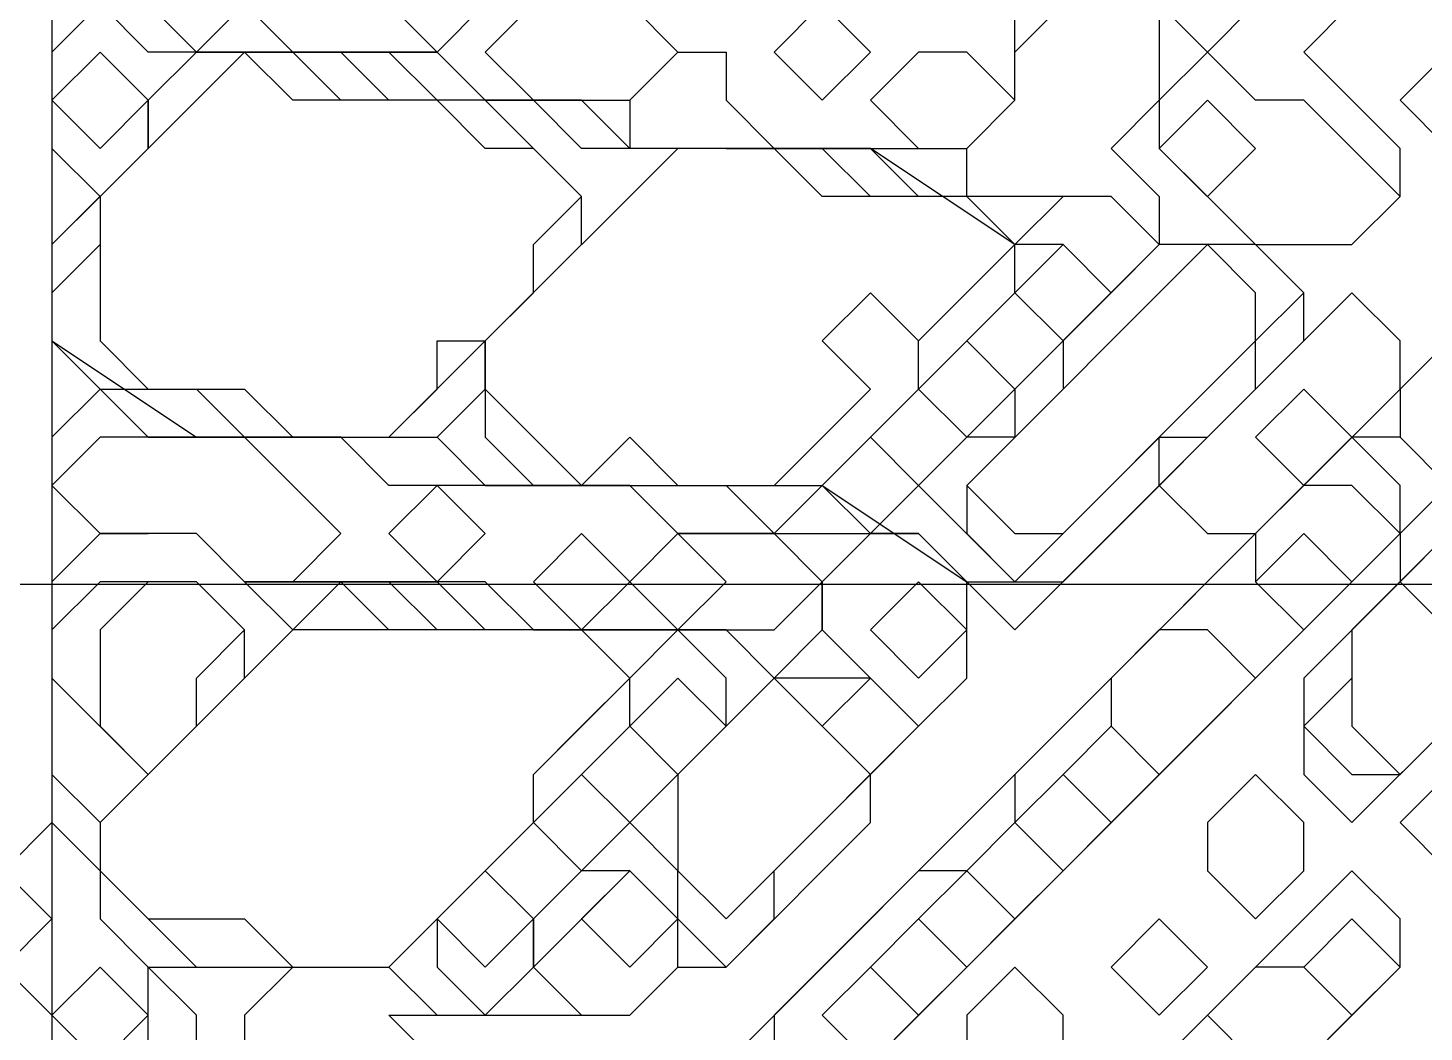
# Model space of a CAD drawing. Extents: x 46 to 224, y 52 to 151.
# Drawn here: x 179.87 to 197.14, y 94.46 to 106.87 of the extents above; entities that cross this region are included whole.
import ezdxf

# ---------------------------------------------------------------- set-up
doc = ezdxf.new("R2010")
doc.units = 0
doc.layers.add('OUTLINE', color=1, linetype='CONTINUOUS')

msp = doc.modelspace()

# ---------------------------------------------------------------- linework, layer by layer
for p, q in [((180.1722, 117.8849), (180.1722, 97.0516)), ((181.9579, 106.5754), (183.1484, 107.7659)), ((183.7437, 107.7659), (184.9341, 106.5754)), ((183.7437, 107.7659), (184.9341, 106.5754)), ((192.077, 105.9802), (192.077, 107.7659)), ((180.7675, 107.1707), (180.1722, 106.5754)), ((180.7675, 107.1707), (180.1722, 106.5754)), ((180.7675, 107.1707), (180.1722, 106.5754)), ((180.7675, 107.1707), (180.1722, 106.5754)), ((181.3627, 106.5754), (180.7675, 107.1707)), ((181.3627, 107.1707), (181.9579, 106.5754)), ((181.9579, 106.5754), (181.3627, 107.1707)), ((181.9579, 106.5754), (181.3627, 107.1707)), ((181.9579, 106.5754), (181.3627, 107.1707)), ((182.5532, 107.1707), (183.1484, 106.5754)), ((184.9341, 106.5754), (185.5294, 107.1707)), ((184.9341, 106.5754), (185.5294, 107.1707)), ((186.1246, 107.1707), (185.5294, 106.5754)), ((186.1246, 107.1707), (185.5294, 106.5754)), ((187.9103, 106.5754), (187.3151, 107.1707)), ((187.9103, 106.5754), (187.3151, 107.1707)), ((189.696, 107.1707), (189.1008, 106.5754)), ((189.696, 107.1707), (189.1008, 106.5754)), ((190.2913, 106.5754), (189.696, 107.1707)), ((190.2913, 106.5754), (189.696, 107.1707)), ((192.077, 106.5754), (192.6722, 107.1707)), ((193.8627, 107.1707), (193.8627, 105.9802)), ((193.8627, 107.1707), (194.4579, 106.5754)), ((194.4579, 106.5754), (195.0532, 107.1707)), ((195.6484, 106.5754), (196.2437, 107.1707)), ((180.1722, 106.5754), (180.1722, 105.3849)), ((180.1722, 106.5754), (180.1722, 105.3849)), ((180.1722, 106.5754), (180.1722, 105.3849)), ((180.7675, 106.5754), (180.1722, 105.9802)), ((180.7675, 106.5754), (180.1722, 105.9802)), ((180.7675, 106.5754), (180.1722, 105.9802)), ((180.1722, 106.5754), (180.1722, 105.3849)), ((181.3627, 105.9802), (180.7675, 106.5754)), ((181.3627, 105.9802), (180.7675, 106.5754)), ((181.3627, 105.9802), (180.7675, 106.5754)), ((182.5532, 106.5754), (180.7675, 104.7897)), ((181.9579, 106.5754), (181.3627, 106.5754)), ((181.9579, 106.5754), (181.3627, 105.9802)), ((181.9579, 106.5754), (181.3627, 105.9802)), ((184.3389, 106.5754), (181.9579, 106.5754)), ((181.9579, 106.5754), (183.7437, 106.5754)), ((182.5532, 106.5754), (181.9579, 106.5754)), ((184.9341, 106.5754), (181.9579, 106.5754)), ((182.5532, 106.5754), (181.9579, 106.5754)), ((183.7437, 106.5754), (181.9579, 106.5754)), ((183.1484, 106.5754), (181.9579, 106.5754)), ((182.5532, 106.5754), (181.9579, 106.5754)), ((183.7437, 106.5754), (182.5532, 106.5754)), ((184.3389, 106.5754), (182.5532, 106.5754)), ((183.1484, 105.9802), (182.5532, 106.5754)), ((184.3389, 106.5754), (182.5532, 106.5754)), ((183.1484, 106.5754), (184.9341, 106.5754)), ((183.7437, 105.9802), (183.1484, 106.5754)), ((184.3389, 105.9802), (183.7437, 106.5754)), ((184.9341, 105.9802), (184.3389, 106.5754)), ((184.9341, 105.9802), (184.3389, 106.5754)), ((184.9341, 105.9802), (184.3389, 106.5754)), ((184.9341, 106.5754), (185.5294, 105.9802)), ((185.5294, 105.9802), (184.9341, 106.5754)), ((185.5294, 106.5754), (186.1246, 105.9802)), ((185.5294, 106.5754), (186.1246, 105.9802)), ((187.3151, 105.9802), (187.9103, 106.5754)), ((187.3151, 105.9802), (187.9103, 106.5754)), ((187.3151, 105.9802), (187.9103, 106.5754)), ((187.9103, 106.5754), (188.5056, 106.5754)), ((188.5056, 106.5754), (188.5056, 105.9802)), ((189.1008, 106.5754), (189.696, 105.9802)), ((189.1008, 106.5754), (189.696, 105.9802)), ((189.696, 105.9802), (190.2913, 106.5754)), ((189.696, 105.9802), (190.2913, 106.5754)), ((190.8865, 106.5754), (190.2913, 105.9802)), ((190.8865, 106.5754), (190.2913, 105.9802)), ((191.4818, 106.5754), (190.8865, 106.5754)), ((191.4818, 106.5754), (190.8865, 106.5754)), ((192.077, 105.9802), (191.4818, 106.5754)), ((192.077, 105.9802), (191.4818, 106.5754)), ((192.077, 105.9802), (192.077, 106.5754)), ((194.4579, 106.5754), (193.8627, 105.9802)), ((195.0532, 105.9802), (194.4579, 106.5754)), ((196.8389, 105.3849), (195.6484, 106.5754)), ((197.4341, 106.5754), (196.8389, 105.9802)), ((180.1722, 105.9802), (180.1722, 105.3849)), ((180.1722, 105.9802), (180.7675, 105.3849)), ((180.1722, 105.9802), (180.7675, 105.3849)), ((180.7675, 105.3849), (181.3627, 105.9802)), ((180.7675, 105.3849), (181.3627, 105.9802)), ((181.3627, 105.3849), (181.3627, 105.9802)), ((181.3627, 105.9802), (181.3627, 105.3849)), ((181.3627, 105.9802), (181.3627, 105.3849)), ((183.7437, 105.9802), (183.1484, 105.9802)), ((184.3389, 105.9802), (183.7437, 105.9802)), ((184.9341, 105.9802), (183.7437, 105.9802)), ((184.9341, 105.9802), (184.3389, 105.9802)), ((185.5294, 105.9802), (184.3389, 105.9802)), ((186.7198, 105.9802), (184.9341, 105.9802)), ((186.7198, 105.9802), (184.9341, 105.9802)), ((186.1246, 105.9802), (184.9341, 105.9802)), ((185.5294, 105.3849), (184.9341, 105.9802)), ((186.7198, 105.9802), (184.9341, 105.9802)), ((185.5294, 105.9802), (187.3151, 105.9802)), ((186.1246, 105.9802), (185.5294, 105.9802)), ((185.5294, 105.9802), (187.3151, 105.9802)), ((186.7198, 105.9802), (185.5294, 105.9802)), ((186.7198, 104.7897), (185.5294, 105.9802)), ((186.7198, 105.9802), (186.1246, 105.9802)), ((186.1246, 105.9802), (187.3151, 105.9802)), ((186.7198, 105.3849), (186.1246, 105.9802)), ((186.1246, 105.9802), (187.3151, 105.9802)), ((187.3151, 105.3849), (186.7198, 105.9802)), ((187.3151, 105.3849), (186.7198, 105.9802)), ((187.3151, 105.3849), (186.7198, 105.9802)), ((187.3151, 105.3849), (186.7198, 105.9802)), ((187.3151, 105.3849), (186.7198, 105.9802)), ((187.3151, 105.9802), (187.3151, 105.3849)), ((188.5056, 105.9802), (189.1008, 105.3849)), ((190.2913, 105.9802), (190.8865, 105.3849)), ((190.2913, 105.9802), (190.8865, 105.3849)), ((191.4818, 105.3849), (192.077, 105.9802)), ((191.4818, 105.3849), (192.077, 105.9802)), ((191.4818, 105.3849), (192.077, 105.9802)), ((191.4818, 105.3849), (192.077, 105.9802)), ((193.8627, 105.9802), (193.2675, 105.3849)), ((193.8627, 105.9802), (193.8627, 105.3849)), ((194.4579, 105.9802), (193.8627, 105.3849)), ((194.4579, 105.9802), (193.8627, 105.3849)), ((195.0532, 105.3849), (194.4579, 105.9802)), ((195.0532, 105.3849), (194.4579, 105.9802)), ((195.6484, 105.9802), (195.0532, 105.9802)), ((196.8389, 104.7897), (195.6484, 105.9802)), ((196.8389, 105.9802), (197.4341, 105.3849)), ((180.1722, 105.3849), (180.7675, 104.7897)), ((181.3627, 105.3849), (180.1722, 104.1945)), ((180.1722, 105.3849), (180.7675, 104.7897)), ((180.1722, 105.3849), (180.7675, 104.7897)), ((180.1722, 105.3849), (180.7675, 104.7897)), ((181.3627, 105.3849), (180.1722, 104.1945)), ((180.1722, 105.3849), (180.7675, 104.7897)), ((180.7675, 104.7897), (181.3627, 105.3849)), ((180.7675, 104.7897), (181.3627, 105.3849)), ((181.3627, 105.3849), (180.7675, 104.7897)), ((187.9103, 105.3849), (185.5294, 103.004)), ((186.1246, 105.3849), (185.5294, 105.3849)), ((187.9103, 105.3849), (185.5294, 103.004)), ((186.7198, 104.7897), (186.1246, 105.3849)), ((190.2913, 105.3849), (186.7198, 105.3849)), ((190.2913, 105.3849), (187.3151, 105.3849)), ((187.9103, 105.3849), (187.3151, 105.3849)), ((190.2913, 105.3849), (187.3151, 105.3849)), ((190.2913, 105.3849), (187.3151, 105.3849)), ((190.2913, 105.3849), (187.9103, 105.3849)), ((189.696, 105.3849), (187.9103, 105.3849)), ((189.1008, 105.3849), (187.9103, 105.3849)), ((188.5056, 105.3849), (189.696, 105.3849)), ((189.1008, 105.3849), (188.5056, 105.3849)), ((189.696, 105.3849), (189.1008, 105.3849)), ((189.1008, 105.3849), (191.4818, 105.3849)), ((189.696, 104.7897), (189.1008, 105.3849)), ((190.2913, 104.7897), (189.696, 105.3849)), ((192.077, 104.1945), (190.2913, 105.3849)), ((190.8865, 104.7897), (190.2913, 105.3849)), ((190.8865, 104.7897), (190.2913, 105.3849)), ((190.8865, 104.7897), (190.2913, 105.3849)), ((190.8865, 104.7897), (190.2913, 105.3849)), ((190.8865, 105.3849), (191.4818, 105.3849)), ((190.8865, 105.3849), (191.4818, 105.3849)), ((191.4818, 104.7897), (191.4818, 105.3849)), ((193.2675, 105.3849), (193.8627, 104.7897)), ((193.8627, 105.3849), (195.0532, 104.1945)), ((193.8627, 105.3849), (194.4579, 104.7897)), ((193.8627, 105.3849), (194.4579, 104.7897)), ((194.4579, 104.7897), (195.0532, 105.3849)), ((194.4579, 104.7897), (195.0532, 105.3849)), ((196.8389, 104.7897), (196.8389, 105.3849)), ((180.7675, 104.7897), (180.1722, 104.1945)), ((180.7675, 104.7897), (180.1722, 104.1945)), ((180.7675, 104.7897), (180.1722, 104.1945)), ((180.7675, 104.7897), (180.7675, 104.1945)), ((180.7675, 104.7897), (180.7675, 103.004)), ((186.1246, 104.1945), (186.7198, 104.7897)), ((186.7198, 104.1945), (186.7198, 104.7897)), ((190.2913, 104.7897), (189.696, 104.7897)), ((190.8865, 104.7897), (190.2913, 104.7897)), ((191.4818, 104.7897), (190.2913, 104.7897)), ((193.2675, 104.7897), (190.8865, 104.7897)), ((191.4818, 104.7897), (190.8865, 104.7897)), ((191.4818, 104.7897), (190.8865, 104.7897)), ((191.4818, 104.7897), (190.8865, 104.7897)), ((191.4818, 104.7897), (190.8865, 104.7897)), ((193.2675, 104.7897), (191.4818, 104.7897)), ((192.077, 104.1945), (191.4818, 104.7897)), ((192.077, 104.1945), (191.4818, 104.7897)), ((192.077, 104.1945), (191.4818, 104.7897)), ((192.077, 104.1945), (191.4818, 104.7897)), ((192.077, 104.1945), (191.4818, 104.7897)), ((192.6722, 104.7897), (192.077, 104.1945)), ((192.6722, 104.7897), (192.077, 104.1945)), ((193.2675, 104.7897), (192.6722, 104.7897)), ((193.2675, 104.7897), (192.6722, 104.7897)), ((193.8627, 104.1945), (193.2675, 104.7897)), ((193.8627, 104.1945), (193.2675, 104.7897)), ((193.8627, 104.1945), (193.2675, 104.7897)), ((193.8627, 104.1945), (193.2675, 104.7897)), ((193.8627, 104.7897), (193.8627, 104.1945)), ((196.2437, 104.1945), (196.8389, 104.7897)), ((196.2437, 104.1945), (196.8389, 104.7897)), ((180.1722, 104.1945), (180.1722, 103.004)), ((180.1722, 104.1945), (180.1722, 103.004)), ((180.1722, 104.1945), (180.1722, 103.004)), ((180.1722, 104.1945), (180.1722, 103.004)), ((180.7675, 104.1945), (180.1722, 103.5992)), ((180.1722, 104.1945), (180.1722, 103.004)), ((184.3389, 101.8135), (186.7198, 104.1945)), ((185.5294, 103.004), (186.7198, 104.1945)), ((186.7198, 104.1945), (185.5294, 103.004)), ((185.5294, 103.004), (186.7198, 104.1945)), ((186.7198, 104.1945), (185.5294, 103.004)), ((186.1246, 103.5992), (186.1246, 104.1945)), ((190.8865, 103.004), (192.077, 104.1945)), ((190.8865, 103.004), (192.077, 104.1945)), ((193.8627, 104.1945), (191.4818, 101.8135)), ((194.4579, 104.1945), (191.4818, 101.2183)), ((192.6722, 104.1945), (192.077, 104.1945)), ((193.8627, 104.1945), (192.077, 102.4088)), ((192.077, 102.4088), (193.8627, 104.1945)), ((192.077, 103.5992), (192.077, 104.1945)), ((192.6722, 104.1945), (192.077, 103.5992)), ((193.8627, 104.1945), (192.077, 102.4088)), ((192.6722, 104.1945), (192.077, 103.5992)), ((192.6722, 104.1945), (192.077, 103.5992)), ((193.8627, 104.1945), (192.077, 102.4088)), ((192.077, 102.4088), (193.8627, 104.1945)), ((193.2675, 103.5992), (192.6722, 104.1945)), ((193.2675, 103.5992), (192.6722, 104.1945)), ((193.2675, 103.5992), (192.6722, 104.1945)), ((193.8627, 104.1945), (192.6722, 103.004)), ((193.2675, 103.5992), (192.6722, 104.1945)), ((193.8627, 104.1945), (193.2675, 103.5992)), ((193.2675, 103.5992), (193.8627, 104.1945)), ((195.0532, 104.1945), (193.8627, 104.1945)), ((195.0532, 104.1945), (193.8627, 104.1945)), ((195.0532, 104.1945), (193.8627, 104.1945)), ((195.0532, 104.1945), (193.8627, 104.1945)), ((195.0532, 104.1945), (193.8627, 104.1945)), ((195.0532, 104.1945), (193.8627, 104.1945)), ((195.0532, 103.5992), (194.4579, 104.1945)), ((195.6484, 103.5992), (195.0532, 104.1945)), ((195.6484, 103.5992), (195.0532, 104.1945)), ((195.0532, 104.1945), (196.2437, 104.1945)), ((195.0532, 104.1945), (196.2437, 104.1945)), ((195.6484, 103.5992), (195.0532, 104.1945)), ((195.6484, 103.5992), (195.0532, 104.1945)), ((195.6484, 103.5992), (195.0532, 104.1945)), ((195.6484, 103.5992), (195.0532, 104.1945)), ((195.6484, 103.5992), (195.0532, 104.1945)), ((180.1722, 103.5992), (180.1722, 103.004)), ((185.5294, 103.004), (186.1246, 103.5992)), ((189.1008, 100.623), (192.077, 103.5992)), ((189.696, 103.004), (190.2913, 103.5992)), ((190.2913, 103.5992), (190.8865, 103.004)), ((192.077, 102.4088), (193.2675, 103.5992)), ((192.077, 103.5992), (192.6722, 103.004)), ((192.077, 103.5992), (192.6722, 103.004)), ((192.077, 103.5992), (192.6722, 103.004)), ((192.6722, 103.004), (193.2675, 103.5992)), ((192.6722, 103.004), (193.2675, 103.5992)), ((192.6722, 103.004), (193.2675, 103.5992)), ((196.2437, 103.5992), (193.8627, 101.2183)), ((195.0532, 103.004), (195.6484, 103.5992)), ((195.0532, 103.004), (195.6484, 103.5992)), ((195.0532, 103.004), (195.6484, 103.5992)), ((195.0532, 103.004), (195.0532, 103.5992)), ((195.6484, 103.004), (195.6484, 103.5992)), ((195.6484, 103.004), (195.6484, 103.5992)), ((195.6484, 103.004), (195.6484, 103.5992)), ((195.6484, 103.004), (195.6484, 103.5992)), ((196.8389, 103.004), (196.2437, 103.5992)), ((198.0294, 103.5992), (196.8389, 102.4088)), ((180.1722, 103.004), (181.9579, 101.8135)), ((180.1722, 103.004), (181.3627, 101.8135)), ((180.1722, 103.004), (181.3627, 101.8135)), ((180.1722, 103.004), (180.7675, 102.4088)), ((180.1722, 103.004), (180.7675, 102.4088)), ((180.1722, 103.004), (181.3627, 101.8135)), ((180.7675, 103.004), (181.3627, 102.4088)), ((184.9341, 102.4088), (184.9341, 103.004)), ((184.9341, 103.004), (185.5294, 103.004)), ((185.5294, 102.4088), (185.5294, 103.004)), ((185.5294, 103.004), (185.5294, 101.8135)), ((185.5294, 102.4088), (185.5294, 103.004)), ((185.5294, 103.004), (185.5294, 101.8135)), ((185.5294, 103.004), (185.5294, 101.8135)), ((185.5294, 103.004), (185.5294, 102.4088)), ((189.1008, 100.623), (191.4818, 103.004)), ((190.2913, 102.4088), (189.696, 103.004)), ((190.8865, 102.4088), (190.8865, 103.004)), ((191.4818, 103.004), (190.8865, 102.4088)), ((191.4818, 103.004), (190.8865, 102.4088)), ((191.4818, 103.004), (192.077, 102.4088)), ((192.077, 102.4088), (191.4818, 103.004)), ((192.077, 102.4088), (191.4818, 103.004)), ((192.077, 99.4326), (195.6484, 103.004)), ((192.077, 100.0278), (195.0532, 103.004)), ((192.6722, 100.0278), (195.6484, 103.004)), ((192.6722, 100.0278), (195.6484, 103.004)), ((192.6722, 103.004), (192.6722, 102.4088)), ((192.6722, 100.623), (195.0532, 103.004)), ((192.6722, 100.0278), (195.6484, 103.004)), ((195.0532, 102.4088), (195.0532, 103.004)), ((195.0532, 102.4088), (195.0532, 103.004)), ((196.8389, 102.4088), (196.8389, 103.004)), ((180.7675, 102.4088), (180.1722, 101.8135)), ((181.3627, 101.8135), (180.7675, 102.4088)), ((180.7675, 102.4088), (181.9579, 102.4088)), ((180.7675, 102.4088), (182.5532, 102.4088)), ((181.3627, 102.4088), (182.5532, 102.4088)), ((181.9579, 102.4088), (182.5532, 101.8135)), ((182.5532, 102.4088), (183.1484, 101.8135)), ((182.5532, 102.4088), (183.1484, 101.8135)), ((184.3389, 101.8135), (184.9341, 102.4088)), ((184.9341, 101.8135), (185.5294, 102.4088)), ((184.9341, 101.8135), (185.5294, 102.4088)), ((185.5294, 102.4088), (184.9341, 101.8135)), ((184.9341, 101.8135), (185.5294, 102.4088)), ((184.9341, 101.8135), (185.5294, 102.4088)), ((184.9341, 101.8135), (185.5294, 102.4088)), ((185.5294, 102.4088), (185.5294, 101.8135)), ((185.5294, 102.4088), (186.7198, 101.2183)), ((185.5294, 102.4088), (185.5294, 101.8135)), ((189.1008, 101.2183), (190.2913, 102.4088)), ((190.8865, 102.4088), (189.696, 101.2183)), ((189.696, 101.2183), (190.8865, 102.4088)), ((191.4818, 101.8135), (190.8865, 102.4088)), ((190.8865, 102.4088), (191.4818, 101.8135)), ((190.8865, 102.4088), (191.4818, 101.8135)), ((192.6722, 102.4088), (191.4818, 101.2183)), ((191.4818, 101.8135), (192.077, 102.4088)), ((191.4818, 101.8135), (192.077, 102.4088)), ((192.077, 102.4088), (192.077, 101.8135)), ((192.6722, 100.0278), (195.0532, 102.4088)), ((194.4579, 101.8135), (195.0532, 102.4088)), ((195.0532, 100.623), (196.8389, 102.4088)), ((195.6484, 102.4088), (195.0532, 101.8135)), ((195.6484, 102.4088), (195.0532, 101.8135)), ((195.6484, 102.4088), (195.0532, 101.8135)), ((196.2437, 101.8135), (195.6484, 102.4088)), ((196.2437, 101.8135), (195.6484, 102.4088)), ((196.2437, 101.8135), (195.6484, 102.4088)), ((196.8389, 102.4088), (196.8389, 101.8135)), ((180.1722, 101.8135), (180.1722, 101.2183)), ((180.7675, 101.8135), (180.1722, 101.2183)), ((180.7675, 101.8135), (180.1722, 101.2183)), ((182.5532, 101.8135), (180.7675, 101.8135)), ((182.5532, 101.8135), (180.7675, 101.8135)), ((181.3627, 101.8135), (184.9341, 101.8135)), ((183.7437, 101.8135), (181.3627, 101.8135)), ((181.3627, 101.8135), (184.9341, 101.8135)), ((181.3627, 101.8135), (184.9341, 101.8135)), ((181.9579, 101.8135), (184.9341, 101.8135)), ((181.9579, 101.8135), (183.7437, 101.8135)), ((182.5532, 101.8135), (181.9579, 101.8135)), ((183.7437, 101.8135), (182.5532, 101.8135)), ((183.1484, 101.2183), (182.5532, 101.8135)), ((182.5532, 101.8135), (184.9341, 101.8135)), ((183.1484, 101.2183), (182.5532, 101.8135)), ((183.1484, 101.8135), (184.3389, 101.8135)), ((183.1484, 101.8135), (184.3389, 101.8135)), ((184.3389, 101.2183), (183.7437, 101.8135)), ((184.9341, 101.8135), (185.5294, 101.2183)), ((185.5294, 101.8135), (186.1246, 101.2183)), ((185.5294, 101.8135), (186.1246, 101.2183)), ((185.5294, 101.8135), (186.1246, 101.2183)), ((185.5294, 101.8135), (186.1246, 101.2183)), ((185.5294, 101.8135), (186.1246, 101.2183)), ((186.7198, 101.2183), (187.3151, 101.8135)), ((186.7198, 101.2183), (187.3151, 101.8135)), ((196.2437, 101.8135), (187.3151, 92.8849)), ((196.2437, 101.8135), (187.3151, 92.8849)), ((196.2437, 101.8135), (187.3151, 92.8849)), ((187.3151, 101.8135), (187.9103, 101.2183)), ((187.3151, 101.8135), (187.9103, 101.2183)), ((196.2437, 101.8135), (187.3151, 92.8849)), ((189.1008, 100.623), (190.2913, 101.8135)), ((189.1008, 100.623), (190.2913, 101.8135)), ((190.2913, 101.8135), (189.696, 101.2183)), ((190.2913, 101.8135), (189.696, 101.2183)), ((190.2913, 101.8135), (189.696, 101.2183)), ((190.2913, 101.8135), (189.696, 101.2183)), ((190.8865, 101.2183), (190.2913, 101.8135)), ((190.8865, 101.2183), (190.2913, 101.8135)), ((191.4818, 101.8135), (190.8865, 101.2183)), ((192.077, 101.8135), (191.4818, 101.8135)), ((196.2437, 101.8135), (192.077, 97.6468)), ((193.8627, 101.2183), (193.8627, 101.8135)), ((193.8627, 101.8135), (194.4579, 101.8135)), ((195.0532, 101.8135), (195.6484, 101.2183)), ((195.0532, 101.8135), (195.6484, 101.2183)), ((195.0532, 101.8135), (195.6484, 101.2183)), ((195.6484, 101.2183), (196.2437, 101.8135)), ((195.6484, 101.2183), (196.2437, 101.8135)), ((195.6484, 101.2183), (196.2437, 101.8135)), ((196.8389, 101.2183), (196.2437, 101.8135)), ((196.8389, 101.8135), (196.2437, 101.8135)), ((196.8389, 101.2183), (196.2437, 101.8135)), ((196.8389, 101.2183), (196.2437, 101.8135)), ((196.8389, 101.2183), (196.2437, 101.8135)), ((196.8389, 101.8135), (197.4341, 101.2183)), ((197.4341, 101.2183), (196.8389, 101.8135)), ((180.1722, 101.2183), (180.7675, 100.623)), ((180.1722, 101.2183), (180.7675, 100.623)), ((180.1722, 101.2183), (180.7675, 100.623)), ((183.7437, 100.623), (183.1484, 101.2183)), ((183.7437, 100.623), (183.1484, 101.2183)), ((184.9341, 101.2183), (184.3389, 101.2183)), ((184.9341, 101.2183), (184.3389, 100.623)), ((184.9341, 101.2183), (184.3389, 100.623)), ((187.3151, 101.2183), (184.9341, 101.2183)), ((185.5294, 100.623), (184.9341, 101.2183)), ((185.5294, 100.623), (184.9341, 101.2183)), ((185.5294, 101.2183), (187.3151, 101.2183)), ((186.1246, 101.2183), (188.5056, 101.2183)), ((186.1246, 101.2183), (187.3151, 101.2183)), ((186.1246, 101.2183), (188.5056, 101.2183)), ((186.1246, 101.2183), (186.7198, 101.2183)), ((186.1246, 101.2183), (187.3151, 101.2183)), ((187.3151, 101.2183), (187.9103, 100.623)), ((187.9103, 100.623), (187.3151, 101.2183)), ((187.3151, 101.2183), (187.9103, 100.623)), ((187.3151, 101.2183), (187.9103, 100.623)), ((187.9103, 101.2183), (189.696, 101.2183)), ((187.9103, 101.2183), (189.1008, 101.2183)), ((188.5056, 101.2183), (189.1008, 100.623)), ((188.5056, 101.2183), (189.1008, 100.623)), ((189.1008, 100.623), (189.696, 101.2183)), ((189.696, 101.2183), (191.4818, 100.0278)), ((189.696, 101.2183), (190.2913, 100.623)), ((189.696, 101.2183), (190.2913, 100.623)), ((189.696, 101.2183), (190.2913, 100.623)), ((189.696, 101.2183), (190.2913, 100.623)), ((189.696, 101.2183), (190.2913, 100.623)), ((190.2913, 100.623), (190.8865, 101.2183)), ((190.2913, 100.623), (190.8865, 101.2183)), ((190.8865, 101.2183), (192.077, 100.0278)), ((191.4818, 101.2183), (191.4818, 100.623)), ((191.4818, 101.2183), (192.077, 100.623)), ((192.6722, 100.0278), (193.8627, 101.2183)), ((193.8627, 101.2183), (194.4579, 100.623)), ((195.6484, 101.2183), (195.0532, 100.623)), ((196.2437, 101.2183), (195.6484, 101.2183)), ((196.8389, 100.623), (196.2437, 101.2183)), ((196.8389, 100.623), (196.8389, 101.2183)), ((196.8389, 100.623), (197.4341, 101.2183)), ((197.4341, 101.2183), (196.8389, 100.623)), ((196.8389, 100.623), (196.8389, 101.2183)), ((196.8389, 100.623), (196.8389, 101.2183)), ((196.8389, 100.623), (196.8389, 101.2183)), ((180.7675, 100.623), (180.1722, 100.0278)), ((180.7675, 100.623), (180.1722, 100.0278)), ((180.7675, 100.623), (180.1722, 100.0278)), ((180.7675, 100.623), (180.1722, 100.0278)), ((180.7675, 100.623), (180.1722, 100.0278)), ((181.9579, 100.623), (180.7675, 100.623)), ((180.7675, 100.623), (181.3627, 100.623)), ((181.3627, 100.623), (180.7675, 100.623)), ((181.9579, 100.623), (180.7675, 100.623)), ((180.7675, 100.623), (181.3627, 100.623)), ((181.3627, 100.623), (180.7675, 100.623)), ((182.5532, 100.0278), (181.9579, 100.623)), ((182.5532, 100.0278), (181.9579, 100.623)), ((183.1484, 100.0278), (183.7437, 100.623)), ((183.1484, 100.0278), (183.7437, 100.623)), ((184.3389, 100.623), (184.9341, 100.0278)), ((184.3389, 100.623), (184.9341, 100.0278)), ((184.9341, 100.0278), (185.5294, 100.623)), ((184.9341, 100.0278), (185.5294, 100.623)), ((186.7198, 100.623), (186.1246, 100.0278)), ((186.7198, 100.623), (186.1246, 100.0278)), ((187.3151, 100.0278), (186.7198, 100.623)), ((187.3151, 100.0278), (186.7198, 100.623)), ((187.9103, 100.623), (187.3151, 100.0278)), ((187.9103, 100.623), (187.3151, 100.0278)), ((187.9103, 100.623), (189.1008, 100.623)), ((189.1008, 100.623), (187.9103, 100.623)), ((187.9103, 100.623), (189.1008, 100.623)), ((188.5056, 100.0278), (187.9103, 100.623)), ((187.9103, 100.623), (189.1008, 100.623)), ((188.5056, 100.0278), (187.9103, 100.623)), ((189.1008, 100.623), (188.5056, 100.623)), ((188.5056, 100.623), (190.8865, 100.623)), ((188.5056, 92.2897), (196.8389, 100.623)), ((188.5056, 92.2897), (196.8389, 100.623)), ((188.5056, 92.2897), (196.8389, 100.623)), ((189.696, 100.0278), (189.1008, 100.623)), ((189.696, 100.0278), (189.1008, 100.623)), ((190.2913, 100.623), (189.696, 100.0278)), ((190.8865, 100.623), (190.2913, 100.623)), ((190.2913, 100.623), (190.8865, 100.623)), ((190.2913, 100.623), (190.8865, 100.623)), ((190.2913, 100.623), (190.8865, 100.623)), ((190.8865, 100.623), (192.077, 99.4326)), ((191.4818, 100.0278), (190.8865, 100.623)), ((190.8865, 100.623), (191.4818, 100.0278)), ((190.8865, 100.623), (191.4818, 100.0278)), ((190.8865, 100.623), (191.4818, 100.0278)), ((191.4818, 100.623), (192.077, 100.0278)), ((192.077, 100.623), (192.6722, 100.623)), ((192.6722, 96.4564), (196.8389, 100.623)), ((194.4579, 100.623), (195.0532, 100.623)), ((195.0532, 100.623), (195.0532, 100.0278)), ((195.6484, 100.623), (195.0532, 100.0278)), ((196.2437, 100.0278), (195.6484, 100.623)), ((196.2437, 100.0278), (196.8389, 100.623)), ((197.4341, 100.623), (196.2437, 99.4326)), ((197.4341, 100.623), (196.2437, 99.4326)), ((196.2437, 100.0278), (196.8389, 100.623)), ((197.4341, 100.623), (196.2437, 99.4326)), ((197.4341, 100.623), (196.8389, 100.0278)), ((196.8389, 100.623), (196.8389, 100.0278)), ((180.1722, 100.0278), (180.1722, 97.6468)), ((180.1722, 100.0278), (180.1722, 93.4802)), ((180.1722, 100.0278), (180.1722, 97.0516)), ((180.1722, 100.0278), (180.1722, 97.6468)), ((180.7675, 100.0278), (180.1722, 99.4326)), ((180.1722, 100.0278), (180.1722, 97.0516)), ((183.7437, 100.0278), (180.7675, 97.0516)), ((181.9579, 100.0278), (180.7675, 100.0278)), ((183.7437, 100.0278), (180.7675, 97.0516)), ((181.3627, 100.0278), (180.7675, 99.4326)), ((181.9579, 100.0278), (181.3627, 100.0278)), ((182.5532, 99.4326), (181.9579, 100.0278)), ((182.5532, 99.4326), (181.9579, 100.0278)), ((183.1484, 100.0278), (182.5532, 100.0278)), ((185.5294, 100.0278), (182.5532, 100.0278)), ((182.5532, 100.0278), (183.1484, 100.0278)), ((183.1484, 99.4326), (182.5532, 100.0278)), ((185.5294, 100.0278), (182.5532, 100.0278)), ((182.5532, 100.0278), (183.1484, 100.0278)), ((184.9341, 100.0278), (183.1484, 100.0278)), ((183.1484, 100.0278), (184.9341, 100.0278)), ((183.7437, 100.0278), (183.1484, 100.0278)), ((184.9341, 100.0278), (183.7437, 100.0278)), ((184.3389, 100.0278), (183.7437, 100.0278)), ((184.3389, 99.4326), (183.7437, 100.0278)), ((184.9341, 99.4326), (184.3389, 100.0278)), ((185.5294, 99.4326), (184.9341, 100.0278)), ((186.1246, 99.4326), (185.5294, 100.0278)), ((186.1246, 99.4326), (185.5294, 100.0278)), ((186.1246, 100.0278), (186.7198, 99.4326)), ((186.1246, 100.0278), (186.7198, 99.4326)), ((186.7198, 99.4326), (187.3151, 100.0278)), ((186.7198, 99.4326), (187.3151, 100.0278)), ((187.3151, 100.0278), (187.9103, 99.4326)), ((187.3151, 100.0278), (187.9103, 99.4326)), ((187.9103, 99.4326), (188.5056, 100.0278)), ((187.9103, 99.4326), (188.5056, 100.0278)), ((188.5056, 92.2897), (196.2437, 100.0278)), ((189.1008, 99.4326), (189.696, 100.0278)), ((189.696, 99.4326), (189.696, 100.0278)), ((189.696, 100.0278), (189.696, 99.4326)), ((190.8865, 100.0278), (190.2913, 99.4326)), ((190.8865, 100.0278), (190.2913, 99.4326)), ((190.8865, 100.0278), (190.2913, 99.4326)), ((191.4818, 99.4326), (190.8865, 100.0278)), ((191.4818, 99.4326), (190.8865, 100.0278)), ((191.4818, 99.4326), (190.8865, 100.0278)), ((191.4818, 100.0278), (192.6722, 100.0278)), ((191.4818, 99.4326), (191.4818, 100.0278)), ((191.4818, 100.0278), (192.6722, 100.0278)), ((191.4818, 100.0278), (192.6722, 100.0278)), ((191.4818, 100.0278), (192.6722, 100.0278)), ((192.077, 100.0278), (192.6722, 100.0278)), ((195.0532, 100.0278), (195.6484, 99.4326)), ((195.0532, 100.0278), (195.6484, 99.4326)), ((196.8389, 100.0278), (195.6484, 98.8373)), ((195.6484, 99.4326), (196.2437, 100.0278)), ((195.6484, 99.4326), (196.2437, 100.0278)), ((196.8389, 100.0278), (197.4341, 99.4326)), ((180.1722, 99.4326), (180.1722, 98.8373)), ((180.7675, 97.0516), (183.1484, 99.4326)), ((180.7675, 99.4326), (180.7675, 98.2421)), ((183.1484, 99.4326), (180.7675, 97.0516)), ((181.9579, 98.8373), (182.5532, 99.4326)), ((182.5532, 98.8373), (182.5532, 99.4326)), ((186.7198, 99.4326), (183.1484, 99.4326)), ((184.9341, 99.4326), (184.3389, 99.4326)), ((185.5294, 99.4326), (184.9341, 99.4326)), ((186.7198, 99.4326), (184.9341, 99.4326)), ((186.7198, 99.4326), (185.5294, 99.4326)), ((186.7198, 99.4326), (185.5294, 99.4326)), ((188.5056, 99.4326), (186.1246, 99.4326)), ((186.1246, 99.4326), (189.1008, 99.4326)), ((187.9103, 99.4326), (186.1246, 99.4326)), ((187.9103, 99.4326), (186.1246, 99.4326)), ((187.3151, 98.8373), (186.7198, 99.4326)), ((186.7198, 99.4326), (187.9103, 99.4326)), ((187.3151, 99.4326), (186.7198, 99.4326)), ((187.3151, 98.8373), (186.7198, 99.4326)), ((187.3151, 98.8373), (186.7198, 99.4326)), ((187.3151, 98.8373), (186.7198, 99.4326)), ((187.9103, 99.4326), (187.3151, 98.8373)), ((187.9103, 99.4326), (187.3151, 99.4326)), ((188.5056, 98.8373), (187.9103, 99.4326)), ((188.5056, 98.8373), (187.9103, 99.4326)), ((188.5056, 98.8373), (187.9103, 99.4326)), ((189.1008, 98.8373), (188.5056, 99.4326)), ((189.696, 99.4326), (189.1008, 98.8373)), ((189.1008, 98.8373), (189.696, 99.4326)), ((190.8865, 98.2421), (189.696, 99.4326)), ((189.696, 99.4326), (190.8865, 98.2421)), ((190.2913, 99.4326), (190.8865, 98.8373)), ((190.2913, 99.4326), (190.8865, 98.8373)), ((190.2913, 99.4326), (190.8865, 98.8373)), ((190.8865, 98.8373), (191.4818, 99.4326)), ((190.8865, 98.8373), (191.4818, 99.4326)), ((190.8865, 98.8373), (191.4818, 99.4326)), ((191.4818, 98.8373), (191.4818, 99.4326)), ((193.8627, 99.4326), (193.2675, 98.8373)), ((194.4579, 99.4326), (193.8627, 99.4326)), ((195.0532, 98.8373), (194.4579, 99.4326)), ((196.2437, 97.0516), (198.6246, 99.4326)), ((196.2437, 99.4326), (196.2437, 98.8373)), ((196.2437, 99.4326), (196.2437, 98.2421)), ((196.2437, 99.4326), (196.2437, 98.2421)), ((196.8389, 97.6468), (198.6246, 99.4326)), ((180.1722, 98.8373), (181.3627, 97.6468)), ((180.7675, 97.0516), (182.5532, 98.8373)), ((182.5532, 98.8373), (180.7675, 97.0516)), ((181.3627, 97.6468), (182.5532, 98.8373)), ((181.9579, 98.2421), (181.9579, 98.8373)), ((186.1246, 97.6468), (187.3151, 98.8373)), ((186.7198, 98.2421), (187.3151, 98.8373)), ((189.1008, 98.8373), (187.3151, 97.0516)), ((187.3151, 97.0516), (189.1008, 98.8373)), ((189.1008, 98.8373), (187.3151, 97.0516)), ((187.3151, 98.2421), (187.3151, 98.8373)), ((187.9103, 98.8373), (187.3151, 98.2421)), ((187.9103, 98.8373), (187.3151, 98.2421)), ((187.9103, 98.8373), (187.3151, 98.2421)), ((189.1008, 98.8373), (187.3151, 97.0516)), ((189.1008, 98.8373), (187.9103, 97.6468)), ((188.5056, 98.2421), (187.9103, 98.8373)), ((189.1008, 98.8373), (187.9103, 97.6468)), ((188.5056, 98.2421), (187.9103, 98.8373)), ((189.1008, 98.8373), (187.9103, 97.6468)), ((188.5056, 98.2421), (187.9103, 98.8373)), ((189.1008, 98.8373), (187.9103, 97.6468)), ((188.5056, 98.2421), (188.5056, 98.8373)), ((188.5056, 98.2421), (188.5056, 98.8373)), ((188.5056, 98.2421), (188.5056, 98.8373)), ((190.2913, 98.8373), (189.1008, 98.8373)), ((190.2913, 98.8373), (189.1008, 98.8373)), ((190.2913, 98.8373), (189.1008, 98.8373)), ((190.2913, 98.8373), (189.1008, 98.8373)), ((190.2913, 98.8373), (189.1008, 98.8373)), ((189.696, 98.2421), (189.1008, 98.8373)), ((190.2913, 98.8373), (189.1008, 98.8373)), ((190.2913, 98.8373), (189.696, 98.2421)), ((190.8865, 98.2421), (190.2913, 98.8373)), ((190.8865, 98.2421), (190.2913, 98.8373)), ((190.8865, 98.2421), (190.2913, 98.8373)), ((190.8865, 98.2421), (190.2913, 98.8373)), ((190.8865, 98.2421), (190.2913, 98.8373)), ((190.8865, 98.2421), (190.2913, 98.8373)), ((190.8865, 98.2421), (190.2913, 98.8373)), ((190.8865, 98.2421), (191.4818, 98.8373)), ((193.2675, 98.8373), (193.2675, 98.2421)), ((194.4579, 98.2421), (195.0532, 98.8373)), ((195.6484, 98.8373), (195.6484, 97.6468)), ((196.2437, 98.8373), (195.6484, 98.2421)), ((198.6246, 98.8373), (196.8389, 97.0516)), ((196.8389, 97.6468), (198.0294, 98.8373)), ((196.8389, 97.6468), (198.0294, 98.8373)), ((180.7675, 98.2421), (181.3627, 97.6468)), ((181.3627, 97.6468), (181.9579, 98.2421)), ((184.3389, 95.2659), (187.3151, 98.2421)), ((186.1246, 97.6468), (186.7198, 98.2421)), ((187.3151, 97.0516), (188.5056, 98.2421)), ((187.3151, 97.0516), (188.5056, 98.2421)), ((187.3151, 98.2421), (187.9103, 97.6468)), ((187.3151, 98.2421), (187.9103, 97.6468)), ((187.3151, 98.2421), (187.9103, 97.6468)), ((187.3151, 97.0516), (188.5056, 98.2421)), ((187.9103, 97.6468), (188.5056, 98.2421)), ((187.9103, 97.6468), (188.5056, 98.2421)), ((187.9103, 97.6468), (188.5056, 98.2421)), ((189.1008, 96.4564), (190.8865, 98.2421)), ((189.1008, 96.4564), (190.8865, 98.2421)), ((189.1008, 96.4564), (190.8865, 98.2421)), ((190.2913, 97.6468), (189.696, 98.2421)), ((189.696, 98.2421), (190.2913, 97.6468)), ((190.2913, 97.6468), (190.8865, 98.2421)), ((190.2913, 97.6468), (190.8865, 98.2421)), ((190.2913, 97.6468), (190.8865, 98.2421)), ((190.2913, 97.6468), (190.8865, 98.2421)), ((190.2913, 97.6468), (190.8865, 98.2421)), ((193.2675, 98.2421), (192.6722, 97.6468)), ((193.2675, 98.2421), (193.8627, 97.6468)), ((193.8627, 97.6468), (193.2675, 98.2421)), ((193.8627, 97.6468), (194.4579, 98.2421)), ((195.6484, 98.2421), (196.2437, 97.6468)), ((196.2437, 98.2421), (196.8389, 97.6468)), ((196.2437, 98.2421), (196.8389, 97.6468)), ((180.1722, 97.6468), (180.7675, 97.0516)), ((180.1722, 97.6468), (180.7675, 97.0516)), ((184.3389, 95.2659), (186.7198, 97.6468)), ((186.7198, 97.6468), (186.1246, 97.0516)), ((186.1246, 97.0516), (186.1246, 97.6468)), ((186.7198, 97.6468), (186.1246, 97.0516)), ((186.1246, 97.0516), (186.1246, 97.6468)), ((186.7198, 97.6468), (186.1246, 97.0516)), ((186.7198, 97.6468), (187.3151, 97.0516)), ((187.3151, 97.0516), (186.7198, 97.6468)), ((187.3151, 97.0516), (186.7198, 97.6468)), ((187.3151, 97.0516), (186.7198, 97.6468)), ((187.9103, 97.6468), (187.9103, 96.4564)), ((187.9103, 97.6468), (187.9103, 96.4564)), ((187.9103, 97.6468), (187.9103, 96.4564)), ((187.9103, 97.6468), (187.9103, 96.4564)), ((188.5056, 95.8611), (190.2913, 97.6468)), ((188.5056, 95.8611), (190.2913, 97.6468)), ((188.5056, 95.8611), (190.2913, 97.6468)), ((188.5056, 95.8611), (190.2913, 97.6468)), ((190.2913, 97.0516), (190.2913, 97.6468)), ((192.077, 97.6468), (192.077, 97.0516)), ((192.6722, 97.6468), (192.077, 97.0516)), ((193.2675, 97.0516), (192.6722, 97.6468)), ((192.6722, 97.6468), (193.2675, 97.0516)), ((193.2675, 97.0516), (193.8627, 97.6468)), ((195.0532, 97.6468), (194.4579, 97.0516)), ((195.6484, 97.0516), (195.0532, 97.6468)), ((195.6484, 97.6468), (196.2437, 97.0516)), ((196.2437, 97.6468), (196.8389, 97.6468)), ((180.1722, 97.0516), (179.577, 96.4564)), ((180.1722, 97.0516), (180.7675, 96.4564)), ((180.1722, 97.0516), (180.7675, 96.4564)), ((180.7675, 97.0516), (180.7675, 96.4564)), ((180.7675, 97.0516), (180.7675, 96.4564)), ((180.7675, 97.0516), (180.7675, 96.4564)), ((180.7675, 97.0516), (180.7675, 96.4564)), ((184.3389, 95.2659), (186.1246, 97.0516)), ((184.3389, 95.2659), (186.1246, 97.0516)), ((186.1246, 97.0516), (185.5294, 96.4564)), ((186.7198, 96.4564), (186.1246, 97.0516)), ((187.3151, 97.0516), (186.1246, 95.8611)), ((186.1246, 97.0516), (186.7198, 96.4564)), ((186.1246, 97.0516), (186.7198, 96.4564)), ((186.1246, 97.0516), (186.7198, 96.4564)), ((186.7198, 96.4564), (187.3151, 97.0516)), ((186.7198, 96.4564), (187.3151, 97.0516)), ((186.7198, 96.4564), (187.3151, 97.0516)), ((187.9103, 96.4564), (187.3151, 97.0516)), ((188.5056, 95.2659), (190.2913, 97.0516)), ((192.077, 97.0516), (191.4818, 96.4564)), ((192.077, 97.0516), (192.6722, 96.4564)), ((192.077, 97.0516), (192.6722, 96.4564)), ((192.6722, 96.4564), (192.077, 97.0516)), ((192.6722, 96.4564), (193.2675, 97.0516)), ((194.4579, 97.0516), (194.4579, 96.4564)), ((195.6484, 96.4564), (195.6484, 97.0516)), ((196.8389, 97.0516), (197.4341, 96.4564)), ((179.577, 96.4564), (180.1722, 95.8611)), ((180.7675, 96.4564), (181.9579, 95.2659)), ((180.7675, 96.4564), (180.7675, 95.8611)), ((180.7675, 96.4564), (181.3627, 95.8611)), ((180.7675, 96.4564), (181.3627, 95.8611)), ((180.7675, 96.4564), (181.3627, 95.8611)), ((180.7675, 96.4564), (180.7675, 95.8611)), ((185.5294, 96.4564), (184.9341, 95.8611)), ((185.5294, 96.4564), (184.9341, 95.8611)), ((185.5294, 96.4564), (184.9341, 95.8611)), ((185.5294, 96.4564), (186.1246, 95.8611)), ((186.1246, 95.8611), (185.5294, 96.4564)), ((186.1246, 95.8611), (185.5294, 96.4564)), ((186.1246, 95.8611), (185.5294, 96.4564)), ((186.1246, 95.8611), (186.7198, 96.4564)), ((186.7198, 96.4564), (186.1246, 95.8611)), ((187.3151, 96.4564), (186.1246, 95.2659)), ((187.3151, 96.4564), (186.7198, 96.4564)), ((187.3151, 96.4564), (186.7198, 95.8611)), ((187.9103, 95.8611), (187.3151, 96.4564)), ((187.9103, 95.8611), (187.3151, 96.4564)), ((187.9103, 95.8611), (187.3151, 96.4564)), ((187.9103, 96.4564), (188.5056, 95.8611)), ((187.9103, 95.8611), (187.9103, 96.4564)), ((187.9103, 96.4564), (188.5056, 95.8611)), ((187.9103, 96.4564), (188.5056, 95.8611)), ((187.9103, 96.4564), (188.5056, 95.8611)), ((190.8865, 96.4564), (189.1008, 94.6707)), ((189.1008, 95.8611), (189.1008, 96.4564)), ((189.1008, 95.8611), (189.1008, 96.4564)), ((189.1008, 95.8611), (189.1008, 96.4564)), ((191.4818, 96.4564), (190.8865, 96.4564)), ((191.4818, 96.4564), (190.8865, 95.8611)), ((192.077, 95.8611), (191.4818, 96.4564)), ((192.077, 95.8611), (191.4818, 96.4564)), ((191.4818, 96.4564), (192.077, 95.8611)), ((192.077, 95.8611), (192.6722, 96.4564)), ((196.2437, 96.4564), (193.8627, 94.0754)), ((196.2437, 96.4564), (193.8627, 94.0754)), ((196.2437, 96.4564), (193.8627, 94.0754)), ((196.2437, 96.4564), (193.8627, 94.0754)), ((196.2437, 96.4564), (194.4579, 94.6707)), ((194.4579, 96.4564), (195.0532, 95.8611)), ((195.0532, 95.8611), (195.6484, 96.4564)), ((196.8389, 95.8611), (196.2437, 96.4564)), ((196.8389, 95.8611), (196.2437, 96.4564)), ((196.8389, 95.8611), (196.2437, 96.4564)), ((196.8389, 95.8611), (196.2437, 96.4564)), ((196.8389, 95.8611), (196.2437, 96.4564)), ((180.1722, 95.8611), (179.577, 95.2659)), ((180.7675, 95.8611), (181.3627, 95.2659)), ((180.7675, 95.8611), (181.3627, 95.2659)), ((181.3627, 95.8611), (182.5532, 95.8611)), ((181.3627, 95.8611), (182.5532, 95.8611)), ((181.3627, 95.8611), (182.5532, 95.8611)), ((182.5532, 95.8611), (183.1484, 95.2659)), ((182.5532, 95.8611), (183.1484, 95.2659)), ((182.5532, 95.8611), (183.1484, 95.2659)), ((184.3389, 95.2659), (184.9341, 95.8611)), ((184.9341, 95.8611), (184.3389, 95.2659)), ((184.3389, 95.2659), (184.9341, 95.8611)), ((184.9341, 95.8611), (184.3389, 95.2659)), ((184.9341, 95.8611), (184.9341, 95.2659)), ((184.9341, 95.8611), (185.5294, 95.2659)), ((184.9341, 95.8611), (185.5294, 95.2659)), ((185.5294, 95.2659), (186.1246, 95.8611)), ((185.5294, 95.2659), (186.1246, 95.8611)), ((186.1246, 95.8611), (186.1246, 95.2659)), ((186.1246, 95.2659), (186.1246, 95.8611)), ((186.1246, 95.8611), (186.1246, 95.2659)), ((186.7198, 95.8611), (187.3151, 95.2659)), ((187.3151, 95.2659), (187.9103, 95.8611)), ((187.9103, 95.2659), (187.9103, 95.8611)), ((187.9103, 95.2659), (187.9103, 95.8611)), ((187.9103, 95.8611), (188.5056, 95.2659)), ((187.9103, 95.2659), (187.9103, 95.8611)), ((187.9103, 95.8611), (188.5056, 95.2659)), ((187.9103, 95.2659), (187.9103, 95.8611)), ((187.9103, 95.2659), (187.9103, 95.8611)), ((187.9103, 95.2659), (187.9103, 95.8611)), ((187.9103, 95.8611), (188.5056, 95.2659)), ((188.5056, 95.2659), (189.1008, 95.8611)), ((188.5056, 95.2659), (189.1008, 95.8611)), ((188.5056, 95.2659), (189.1008, 95.8611)), ((190.8865, 95.8611), (190.2913, 95.2659)), ((190.8865, 95.8611), (191.4818, 95.2659)), ((191.4818, 95.2659), (190.8865, 95.8611)), ((191.4818, 95.2659), (192.077, 95.8611)), ((191.4818, 95.2659), (192.077, 95.8611)), ((193.8627, 95.8611), (193.2675, 95.2659)), ((194.4579, 95.2659), (193.8627, 95.8611)), ((196.2437, 95.8611), (195.6484, 95.2659)), ((196.2437, 95.8611), (195.6484, 95.2659)), ((196.8389, 95.2659), (196.2437, 95.8611)), ((196.8389, 95.2659), (196.2437, 95.8611)), ((196.8389, 95.2659), (196.8389, 95.8611)), ((196.8389, 95.2659), (196.8389, 95.8611)), ((196.8389, 95.2659), (196.8389, 95.8611)), ((196.8389, 95.2659), (196.8389, 95.8611)), ((196.8389, 95.2659), (196.8389, 95.8611)), ((179.577, 95.2659), (180.1722, 94.6707)), ((180.7675, 95.2659), (180.1722, 94.6707)), ((180.7675, 95.2659), (180.1722, 94.6707)), ((180.7675, 95.2659), (180.1722, 94.6707)), ((181.3627, 94.6707), (180.7675, 95.2659)), ((181.3627, 94.6707), (180.7675, 95.2659)), ((181.3627, 94.6707), (180.7675, 95.2659)), ((181.9579, 94.6707), (181.3627, 95.2659)), ((181.3627, 95.2659), (183.1484, 95.2659)), ((181.3627, 93.4802), (181.3627, 95.2659)), ((181.3627, 95.2659), (184.3389, 95.2659)), ((181.3627, 95.2659), (184.3389, 95.2659)), ((181.3627, 95.2659), (184.3389, 95.2659)), ((181.9579, 95.2659), (184.3389, 95.2659)), ((183.1484, 95.2659), (182.5532, 94.6707)), ((183.1484, 95.2659), (184.3389, 95.2659)), ((183.1484, 95.2659), (184.3389, 95.2659)), ((183.1484, 95.2659), (184.3389, 95.2659)), ((184.3389, 95.2659), (184.9341, 94.6707)), ((184.3389, 95.2659), (184.9341, 94.6707)), ((184.3389, 95.2659), (184.9341, 94.6707)), ((184.9341, 95.2659), (185.5294, 94.6707)), ((185.5294, 94.6707), (186.1246, 95.2659)), ((186.1246, 95.2659), (186.7198, 94.6707)), ((186.1246, 95.2659), (186.7198, 94.6707)), ((186.1246, 95.2659), (186.7198, 94.6707)), ((187.3151, 94.6707), (187.9103, 95.2659)), ((187.3151, 94.6707), (187.9103, 95.2659)), ((187.3151, 94.6707), (187.9103, 95.2659)), ((187.3151, 94.6707), (187.9103, 95.2659)), ((187.3151, 94.6707), (187.9103, 95.2659)), ((187.3151, 94.6707), (187.9103, 95.2659)), ((187.3151, 94.6707), (187.9103, 95.2659)), ((187.9103, 95.2659), (188.5056, 95.2659)), ((189.696, 93.4802), (191.4818, 95.2659)), ((190.2913, 95.2659), (189.696, 94.6707)), ((190.8865, 94.6707), (190.2913, 95.2659)), ((190.2913, 95.2659), (190.8865, 94.6707)), ((190.8865, 94.6707), (191.4818, 95.2659)), ((192.077, 95.2659), (191.4818, 94.6707)), ((192.6722, 94.6707), (192.077, 95.2659)), ((193.2675, 95.2659), (193.8627, 94.6707)), ((193.8627, 94.6707), (194.4579, 95.2659)), ((195.0532, 95.2659), (194.4579, 94.6707)), ((195.0532, 93.4802), (196.8389, 95.2659)), ((195.0532, 93.4802), (196.8389, 95.2659)), ((195.0532, 93.4802), (196.8389, 95.2659)), ((195.6484, 95.2659), (195.0532, 95.2659)), ((195.0532, 93.4802), (196.8389, 95.2659)), ((195.6484, 94.0754), (196.8389, 95.2659)), ((195.6484, 95.2659), (196.2437, 94.6707)), ((195.6484, 95.2659), (196.2437, 94.6707)), ((196.2437, 94.6707), (195.6484, 95.2659)), ((196.2437, 94.6707), (196.8389, 95.2659)), ((196.2437, 94.6707), (196.8389, 95.2659)), ((180.1722, 94.6707), (180.7675, 94.0754)), ((180.1722, 94.6707), (180.1722, 93.4802)), ((180.1722, 94.6707), (180.1722, 93.4802)), ((180.1722, 94.6707), (180.1722, 93.4802)), ((180.7675, 94.0754), (181.3627, 94.6707)), ((181.3627, 94.0754), (181.3627, 94.6707)), ((181.3627, 94.0754), (181.3627, 94.6707)), ((181.9579, 94.0754), (181.9579, 94.6707)), ((182.5532, 94.6707), (182.5532, 92.8849)), ((184.9341, 94.0754), (184.3389, 94.6707)), ((184.3389, 94.6707), (187.3151, 94.6707)), ((184.9341, 94.6707), (187.3151, 94.6707)), ((184.9341, 94.6707), (187.3151, 94.6707)), ((184.9341, 94.6707), (187.3151, 94.6707)), ((186.7198, 94.6707), (187.3151, 94.6707)), ((186.7198, 94.6707), (187.3151, 94.6707)), ((186.7198, 94.6707), (187.3151, 94.6707)), ((189.1008, 94.6707), (189.1008, 94.0754)), ((189.696, 94.6707), (190.2913, 94.0754)), ((190.2913, 94.0754), (190.8865, 94.6707)), ((191.4818, 94.6707), (191.4818, 94.0754)), ((192.6722, 94.0754), (192.6722, 94.6707)), ((194.4579, 94.6707), (195.0532, 94.0754)), ((194.4579, 94.6707), (195.0532, 94.0754)), ((195.6484, 94.0754), (196.2437, 94.6707))]:
    msp.add_line(p, q)
at = {"layer": 'OUTLINE', "color": 1}
msp.add_line((50, 100), (220, 100), dxfattribs=at)

doc.saveas('drawing.dxf')
